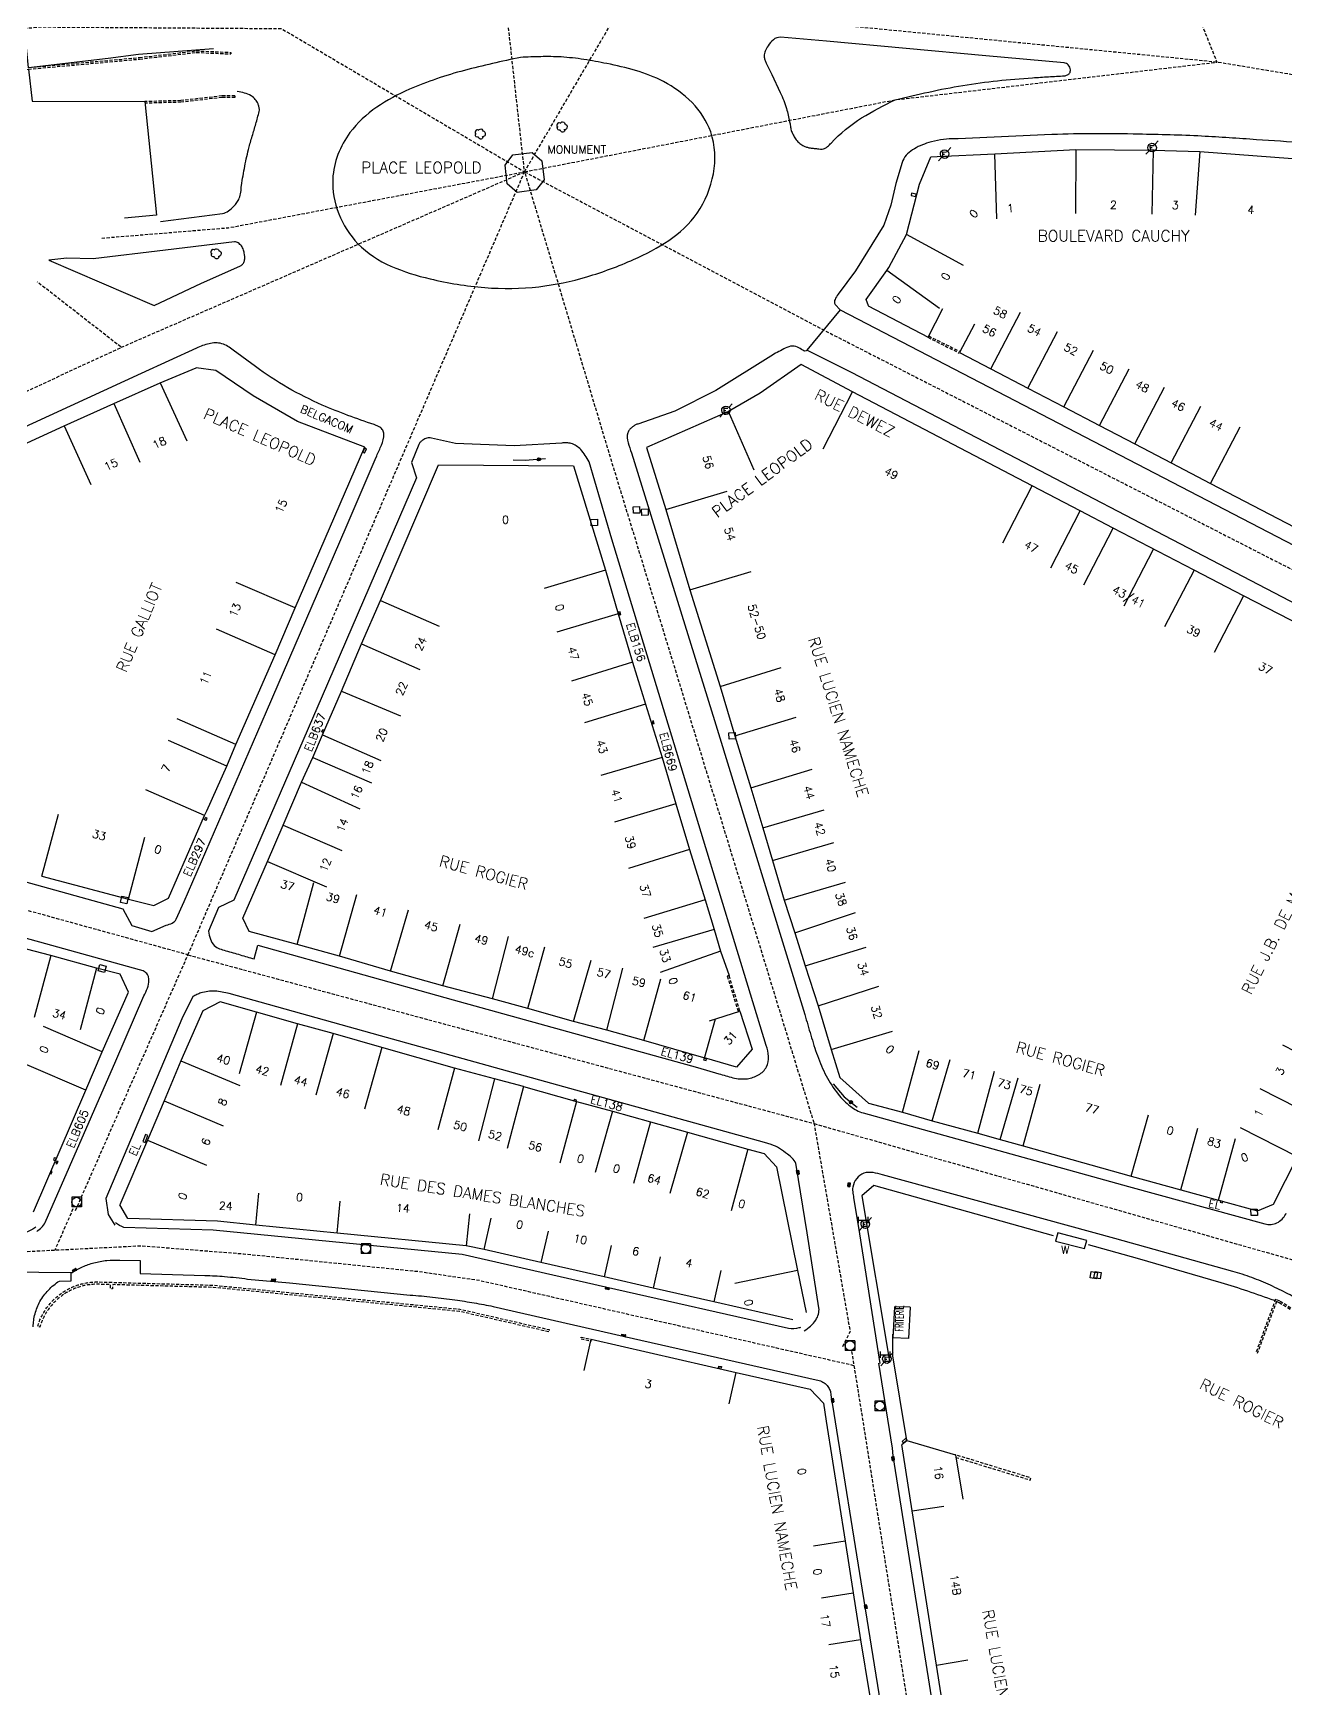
# Model space of a CAD drawing. Header units: millimetres. Extents: x 185000 to 186001, y 128000 to 129000.
# Drawn here: x 185362.3 to 185558.1, y 128535.6 to 128794.3 of the extents above; entities that cross this region are included whole.
import ezdxf
from ezdxf.enums import TextEntityAlignment as Align

# ---------------------------------------------------------------- set-up
doc = ezdxf.new("R2010")
doc.units = ezdxf.units.MM
doc.linetypes.add('DASHED', pattern=[0.75, 0.5, -0.25])
doc.layers.get('0').update_dxf_attribs({"linetype": 'CONTINUOUS'})
for name, color, linetype in [('W0001', 6, 'DASHED'), ('W0008', 7, 'CONTINUOUS'), ('W0017', 7, 'CONTINUOUS'), ('W0100', 7, 'CONTINUOUS'), ('W0112', 1, 'DASHED'), ('W0300', 7, 'CONTINUOUS'), ('W0322', 7, 'CONTINUOUS'), ('W0400', 7, 'CONTINUOUS'), ('W0420', 7, 'CONTINUOUS'), ('W0471', 7, 'CONTINUOUS'), ('W0984', 7, 'CONTINUOUS'), ('W0989', 7, 'CONTINUOUS'), ('W0991', 7, 'CONTINUOUS'), ('W1102', 7, 'CONTINUOUS'), ('W1474', 7, 'CONTINUOUS')]:
    doc.layers.add(name, color=color, linetype=linetype)
doc.styles.get("Standard").update_dxf_attribs({"font": 'romans.shx', "width": 0.85})

# ---------------------------------------------------------------- blocks, each defined once
blk = doc.blocks.new('T420')
for p, q in [((0.75, 0.75), (-0.75, 0.75)), ((-0.75, 0.75), (-0.75, -0.75)), ((0.75, 0.75), (0.75, -0.75)), ((0.75, -0.75), (-0.75, -0.75))]:
    blk.add_line(p, q)
blk.add_ellipse((0, 0), major_axis=(-0.53, 0.53), ratio=1, start_param=3.926991, end_param=10.210176)
blk = doc.blocks.new('T400')
for p, q in [((-0.15, 0.3), (0.15, 0.3)), ((-0.15, -0.25), (-0.15, 0.3)), ((-0.15, 0.15), (0.15, 0.15)), ((-0.15, 0), (0.15, 0)), ((0.15, 0.3), (0.15, -0.25)), ((-0.15, -0.15), (0.15, -0.15)), ((-0.15, -0.25), (-0.15, -0.3)), ((-0.15, -0.3), (0.15, -0.3)), ((0.15, -0.3), (0.15, -0.25))]:
    blk.add_line(p, q)
blk = doc.blocks.new('T300')
for p, q in [((-0.8, 0.51), (-0.86, 0.34)), ((-0.86, 0.34), (-0.86, 0.17)), ((-0.86, 0.17), (-0.74, 0.06)), ((-0.69, 0.63), (-0.8, 0.51)), ((-0.8, -0.06), (-0.74, 0.06)), ((-0.74, 0.06), (-0.69, 0.11)), ((-0.57, 0.69), (-0.69, 0.63)), ((-0.46, 0.69), (-0.57, 0.69)), ((-0.29, 0.63), (-0.46, 0.69)), ((-0.29, 0.63), (-0.17, 0.74)), ((-0.23, 0.57), (-0.29, 0.63)), ((-0.17, 0.74), (-0.06, 0.8)), ((-0.06, 0.8), (0.06, 0.8)), ((0.06, 0.8), (0.23, 0.74)), ((0.23, 0.74), (0.34, 0.63)), ((0.34, 0.63), (0.4, 0.51)), ((0.46, 0.46), (0.34, 0.46)), ((0.4, 0.51), (0.4, 0.46)), ((0.57, 0.4), (0.46, 0.46)), ((0.57, 0.4), (0.69, 0.29)), ((0.69, 0.29), (0.74, 0.17)), ((0.74, 0.06), (0.69, -0.17)), ((0.74, 0.17), (0.74, 0.06)), ((-0.8, -0.17), (-0.8, -0.06)), ((-0.8, -0.23), (-0.8, -0.17)), ((-0.74, -0.34), (-0.8, -0.23)), ((-0.69, -0.4), (-0.74, -0.34)), ((-0.51, -0.46), (-0.69, -0.4)), ((-0.4, -0.46), (-0.51, -0.46)), ((-0.4, -0.46), (-0.34, -0.46)), ((-0.34, -0.46), (-0.34, -0.4)), ((-0.34, -0.51), (-0.34, -0.46)), ((-0.29, -0.63), (-0.34, -0.51)), ((-0.17, -0.74), (-0.29, -0.63)), ((-0.06, -0.8), (-0.17, -0.74)), ((0.06, -0.8), (-0.06, -0.8)), ((0.17, -0.74), (0.06, -0.8)), ((0.23, -0.69), (0.17, -0.74)), ((0.29, -0.46), (0.23, -0.46)), ((0.29, -0.63), (0.23, -0.69)), ((0.46, -0.4), (0.29, -0.46)), ((0.34, -0.51), (0.29, -0.63)), ((0.34, -0.51), (0.34, -0.46)), ((0.57, -0.34), (0.46, -0.4)), ((0.63, -0.29), (0.57, -0.34)), ((0.69, -0.17), (0.63, -0.29))]:
    blk.add_line(p, q)
blk = doc.blocks.new('T471')
for p, q in [((-0.333334, 0.333334), (-0.333334, -0.333334)), ((-0.333334, 0.333334), (0.333334, 0.333334)), ((-0.333334, 0), (0, 0)), ((0.500001, 0.500001), (1.000002, 1.000002)), ((-0.500001, -0.500001), (-1.000002, -1.000002)), ((-0.333334, -0.333334), (0.333334, -0.333334))]:
    blk.add_line(p, q)
blk.add_ellipse((0, 0), major_axis=(0.471405, 0.471405), ratio=1, start_param=5.4977871438, end_param=11.780972451)
blk = doc.blocks.new('t112o')
at = {"color": 0, "linetype": 'Continuous'}
for p, q in [((-0.5, 0.5), (0.5, 0.5)), ((-0.5, -0.5), (-0.5, 0.5)), ((0.5, 0.5), (0.5, -0.5)), ((0.5, -0.5), (-0.5, -0.5))]:
    blk.add_line(p, q, dxfattribs=at)
blk = doc.blocks.new('t322o')
at = {"color": 0, "linetype": 'Continuous'}
for radius in [0.25, 0.15]:
    blk.add_circle((0, 0), radius, dxfattribs=at)
blk = doc.blocks.new('T1474')
at = {"color": 0, "linetype": 'Continuous', "flags": 128}
for points in [[(-0.75, -0.5), (-0.75, 0.5)], [(-0.75, 0), (0.75, 0)], [(0.75, 0), (0.75, -0.5), (0.75, 0.5)]]:
    blk.add_lwpolyline(points, dxfattribs=at)

msp = doc.modelspace()

# ---------------------------------------------------------------- linework, layer by layer
at = {"layer": 'W0001'}
for p, q in [((185439.08, 128772.63), (185454.41, 128798.85)), ((185386.47, 128650.29), (185439.08, 128772.63))]:
    msp.add_line(p, q, dxfattribs=at)
at = {"layer": 'W0001', "flags": 128}
for points in [[(185644.2, 128769.89), (185591.76, 128782.35), (185547.33, 128789.76), (185454.41, 128798.85), (185442.61, 128896.04)], [(185439.08, 128772.63), (185497.01, 128783.88), (185547.33, 128789.76), (185543.58, 128799.17), (185495.41, 128809.9), (185462.17, 128813.93), (185416.88, 128813.58), (185391.09, 128810.97), (185362.88, 128805.92), (185282.73, 128786.68), (185349.05, 128794.15), (185363.63, 128795.27), (185401.08, 128795.01), (185439.08, 128772.63), (185436.05, 128799.94)], [(185373, 128762.28), (185392.79, 128763.89), (185439.08, 128772.63)], [(185376.05, 128745.21), (185439.08, 128772.63), (185452.56, 128727.72), (185484.33, 128623.93)], [(185439.08, 128772.63), (185485.81, 128747.93), (185603.15, 128687.96), (185608.44, 128699.52), (185638.5, 128758.03), (185644.2, 128769.89), (185675.69, 128759.29), (185723.71, 128740.44), (185760.6, 128724.6)], [(185293.18, 128706.64), (185352.96, 128734.51), (185376.05, 128745.21), (185362.92, 128755.42)], [(185368.89, 128610.34), (185386.47, 128650.29), (185359.03, 128657.86)], [(185386.47, 128650.29), (185484.33, 128623.93), (185489.96, 128591.43), (185488.72, 128588.98)], [(185484.33, 128623.93), (185559.35, 128602.58), (185600.25, 128579.82)], [(185368.49, 128610.6), (185365.65, 128604.11)], [(185490.56, 128586.1), (185432.02, 128599.39), (185422.5, 128600.78), (185395.13, 128603.53), (185379.16, 128604.79), (185361.95, 128603.93), (185330.95, 128602.68), (185322.8, 128602.31), (185278.41, 128598.45)], [(185490.2, 128588.34), (185491.91, 128577.74), (185504.7, 128496.93), (185512.6, 128447.2)]]:
    msp.add_lwpolyline(points, dxfattribs=at)
at = {"layer": 'W0008'}
for p, q in [((185373.64, 128612.22), (185374.01, 128609.74)), ((185374.01, 128609.74), (185375.05, 128608.08))]:
    msp.add_line(p, q, dxfattribs=at)
at = {"layer": 'W0008', "flags": 128}
for points in [[(185497.01, 128783.88, -0.0042), (185502.28, 128785.1, -0.0127), (185507.58, 128786.13, -0.0147), (185513.01, 128786.86, -0.0097), (185518.47, 128787.33, -0.0025), (185520.96, 128787.48, -0.0008), (185523.46, 128787.62, 0.0373), (185523.93, 128787.77, 0.142), (185524.28, 128788.05, 0.0915), (185524.39, 128788.3, 0.0673), (185524.41, 128788.58, 0.0917), (185524.31, 128788.98, 0.0866), (185524.08, 128789.32, 0.0802), (185523.78, 128789.55, 0.099), (185523.43, 128789.66), (185511.17, 128790.77), (185486.28, 128793.03), (185479.07, 128793.65, 0.194), (185477.99, 128793.27, 0.076), (185477.14, 128792.31, 0.0551), (185476.71, 128791.5, 0.1018), (185476.55, 128790.67, 0.0617), (185476.64, 128790.14, 0.0465), (185476.84, 128789.63), (185477.76, 128787.82), (185479.06, 128785.03, -0.0172), (185479.59, 128783.79, -0.0201), (185480.03, 128782.5, -0.0147), (185480.3, 128781.48, -0.0104), (185480.52, 128780.44, -0.004), (185480.64, 128779.78, -0.0013), (185480.75, 128779.11, 0.013), (185481.07, 128778.42, 0.0395), (185481.45, 128777.77, 0.0529), (185481.95, 128777.2, 0.0582), (185482.56, 128776.76, 0.0401), (185483.04, 128776.54, 0.0344), (185483.54, 128776.4, 0.0267), (185484.19, 128776.3, -0.0024), (185484.86, 128776.24, 0.0141), (185485.35, 128776.19, 0.0745), (185485.82, 128776.22, 0.12), (185486.44, 128776.57, 0.0261), (185486.99, 128777.13, -0.0675), (185491.77, 128781.04, -0.0241), (185497.01, 128783.88), (185497.01, 128783.88)], [(185438.47, 128790.51, 0.0131), (185429.68, 128788.47, 0.0389), (185421.11, 128785.52, 0.047), (185415.97, 128782.71, 0.0825), (185411.78, 128778.75, 0.0682), (185409.92, 128775.34, 0.0783), (185409.1, 128771.54, 0.1065), (185410.05, 128766.08, 0.0967), (185413.04, 128761.4, 0.0965), (185418.2, 128757.9, 0.0467), (185424.32, 128755.91, 0.0393), (185432.85, 128754.55, 0.048), (185441.32, 128754.68, 0.0427), (185448.82, 128756.23, 0.034), (185456.13, 128758.94, 0.0446), (185461.63, 128761.92, 0.0911), (185466.07, 128766.18, 0.107), (185468.6, 128772.34, 0.1286), (185468.19, 128778.86, 0.1092), (185465.26, 128783.44, 0.0775), (185460.8, 128786.73, 0.0495), (185456.45, 128788.46, 0.0222), (185451.93, 128789.54, 0.0121), (185448.36, 128790.18, 0.0235), (185444.78, 128790.57, 0.0192), (185441.62, 128790.62, 0.0063), (185438.47, 128790.51), (185438.47, 128790.51)], [(185382.2, 128764.88), (185391.85, 128766.12, 0.1203), (185392.81, 128766.52, 0.0533), (185393.63, 128767.25, 0.0312), (185394.12, 128767.84, 0.0559), (185394.49, 128768.49, 0.0678), (185394.74, 128769.46, 0.0209), (185394.82, 128770.49, -0.0058), (185395.36, 128773.52, -0.0174), (185396.03, 128776.51, -0.0081), (185396.59, 128778.44, 0.0061), (185397.15, 128780.36, 0.0049), (185397.41, 128781.32, 0.0016), (185397.65, 128782.28, 0.0143), (185397.56, 128782.78, 0.0439), (185397.42, 128783.26, 0.0827), (185396.99, 128783.95, 0.07), (185396.36, 128784.49, 0.076), (185395.31, 128784.94, 0.0243), (185394.17, 128785.19), (185394.17, 128785.19)], [(185560.97, 128777.15, 0.0005), (185553.5, 128777.65, 0.0003), (185549.21, 128777.94, 0.004), (185544.92, 128778.2, 0.0053), (185539.98, 128778.39, 0.0025), (185535.04, 128778.51, 0.0047), (185528.28, 128778.59, 0.0113), (185521.52, 128778.45), (185506.85, 128777.79), (185505.93, 128777.78, 0.0386), (185504.1, 128777.63, 0.0342), (185502.26, 128777.19, 0.0697), (185499.71, 128776.05, 0.178), (185498.1, 128774.08), (185497.12, 128770.81), (185496.31, 128767.43), (185495.25, 128764.28), (185490.8, 128757.17), (185489.44, 128755.36), (185488.09, 128753.5, 0.0603), (185487.61, 128752.7, 0.2922), (185487.65, 128751.92), (185488.4, 128751.09), (185483.23, 128744.76, -0.3977), (185482.59, 128744.76, 0.0119), (185481.77, 128745.25, 0.1768), (185480.64, 128745.37, 0.0611), (185479.59, 128744.95, 0.0084), (185478.57, 128744.41, 0.0139), (185477.58, 128743.83), (185468.98, 128738.48), (185462.57, 128735.25), (185456.77, 128733.19), (185456.63, 128733.2, 0.0125), (185456.23, 128732.96, 0.0372), (185455.85, 128732.69, 0.0556), (185455.48, 128732.3, 0.0681), (185455.23, 128731.85, 0.1613), (185455.26, 128730.3, 0.0073), (185455.8, 128728.72), (185468.75, 128686.89), (185482.88, 128640.95, -0.0028), (185483.83, 128637.74, 0.0156), (185484.86, 128634.54, 0.033), (185486.23, 128631.39, 0.0509), (185488.09, 128628.53, 0.0271), (185489.01, 128627.51, 0.0329), (185490.06, 128626.6, 0.0371), (185490.98, 128626, 0.0568), (185491.99, 128625.58), (185533.48, 128614.07), (185554.8, 128608.27, 0.0807), (185555.76, 128608.17, 0.0953), (185556.69, 128608.4, 0.0932), (185557.48, 128608.99, 0.0567), (185558.07, 128609.79), (185558.15, 128609.92)], [(185388.61, 128755.21), (185394.57, 128757.88, 0.0984), (185394.97, 128758.17, 0.093), (185395.25, 128758.6, 0.0914), (185395.35, 128759.15, 0.0412), (185395.3, 128759.72, 0.0442), (185395.14, 128760.41, 0.0794), (185394.82, 128761.04, 0.0908), (185394.33, 128761.51, 0.172), (185393.73, 128761.67), (185382.94, 128760.41), (185371.64, 128759.01), (185367.53, 128759.13), (185364.74, 128758.81), (185381.19, 128751.75), (185388.61, 128755.21)], [(185488.4, 128751.09), (185560.8, 128713.52), (185591.68, 128697.53, 0.041), (185592.19, 128697.3, 0.122), (185592.72, 128697.25, 0.0641), (185593.07, 128697.37, -0.035), (185593.41, 128697.52), (185598.45, 128699.04), (185604.04, 128700.82)], [(185359.99, 128662), (185376.29, 128657.49), (185377.7, 128654.85), (185380.83, 128653.95), (185383.08, 128654.91, 0.0443), (185384, 128655.26, 0.1692), (185384.62, 128655.87), (185385.89, 128658.65), (185398.72, 128688.32), (185411.19, 128717.11), (185415.75, 128727.7), (185415.97, 128728.24, 0.0044), (185416.72, 128729.9, 0.1071), (185417.08, 128731.65, 0.0396), (185417.04, 128731.96, 0.073), (185416.94, 128732.25, 0.0787), (185416.74, 128732.5, 0.0468), (185416.48, 128732.71, 0.0416), (185416.03, 128732.94, 0.0141), (185415.56, 128733.13, -0.0047), (185411.48, 128734.58, -0.014), (185407.46, 128736.19, -0.0271), (185402.07, 128738.9, -0.0299), (185397.02, 128742.19), (185393.54, 128744.78, 0.0266), (185392.69, 128745.36, 0.0636), (185391.76, 128745.78, 0.1238), (185389.76, 128745.77, 0.0525), (185387.8, 128745.08), (185379.14, 128741.11), (185353.63, 128729.39)], [(185449.16, 128727.32, 0.0159), (185448.57, 128728.32, 0.0474), (185447.86, 128729.23, 0.0552), (185447.17, 128729.81, 0.0808), (185446.38, 128730.18, 0.0598), (185445.65, 128730.27, 0.0201), (185444.9, 128730.25), (185437.47, 128729.8), (185428.31, 128730.16), (185425, 128730.9), (185424.52, 128731.03, 0.1317), (185423.83, 128731.02, 0.0816), (185423.16, 128730.71, 0.0598), (185422.8, 128730.41, 0.0922), (185422.55, 128730.02), (185421.42, 128727.21), (185422.21, 128724.81), (185407.43, 128690.72), (185393.63, 128658.83), (185391.26, 128657.71), (185389.66, 128654, 0.0323), (185389.98, 128652.73, 0.1213), (185390.59, 128651.73, 0.0925), (185391.41, 128651.25, 0.0252), (185392.38, 128650.94, -0.0018), (185394.64, 128650.29, -0.0006), (185396.81, 128649.66), (185397.41, 128651.79), (185427.94, 128643.26), (185466.14, 128632.68), (185469.45, 128631.72, 0.0141), (185471.64, 128631.09, 0.0934), (185473.91, 128630.94, 0.0962), (185475.66, 128631.55, 0.1422), (185476.89, 128632.79, 0.1285), (185477.19, 128634.43, 0.0624), (185476.87, 128636.14), (185467.03, 128668.21), (185452.75, 128715.26), (185449.16, 128727.32)], [(185362.83, 128607.08, 0.0301), (185363.59, 128607.7, 0.0985), (185364.14, 128608.46), (185375.2, 128633.73), (185379.59, 128643.87, 0.0122), (185380.12, 128645.08, 0.0943), (185380.37, 128646.34, 0.0556), (185380.32, 128646.81, 0.0864), (185380.14, 128647.23, 0.1225), (185379.61, 128647.69, 0.0567), (185378.92, 128647.96), (185358.07, 128653.72)], [(185482.81, 128591.53, 0.0227), (185483.79, 128592.3, 0.0693), (185484.61, 128593.23, 0.0762), (185485.02, 128594.15, 0.1049), (185485.09, 128595.14), (185483.24, 128606.88), (185481.55, 128617.42, 0.1464), (185481.05, 128618.38, 0.0433), (185480.17, 128619.15, 0.0254), (185478.94, 128620.03, 0.0654), (185477.63, 128620.65), (185476.61, 128620.97), (185444.26, 128629.95), (185416.54, 128637.64), (185392.91, 128644.23, 0.0556), (185390.69, 128644.61, 0.0917), (185388.5, 128644.34, 0.0272), (185387.85, 128644.08, 0.0089), (185387.21, 128643.78), (185385.53, 128640.29), (185373.64, 128612.22)], [(185598.83, 128575.74), (185563.64, 128594.57, 0.0014), (185561.03, 128595.96, 0.0034), (185558.4, 128597.32, 0.0038), (185557.04, 128598.01, 0.0068), (185555.67, 128598.66, 0.0185), (185552.76, 128599.87, 0.0212), (185549.77, 128600.84), (185531.34, 128605.96), (185495.02, 128615.91, 0.0293), (185493.57, 128616.26, 0.1251), (185492.14, 128616.17, 0.1356), (185491, 128615.32, 0.1284), (185490.39, 128614, 0.0746), (185490.4, 128613.04, 0.0052), (185490.57, 128612.08), (185491.43, 128606.71), (185494.64, 128586.42)], [(185362.67, 128607.74, -0.037952), (185362.03, 128607.33, -0.047742), (185361.14, 128606.96, -0.047742), (185360.19, 128606.76), (185345.04, 128605.83), (185335.63, 128605.26), (185320.61, 128604.09), (185312.25, 128603.44), (185280.36, 128600.61)], [(185482.24, 128592.08, -0.019385), (185481.96, 128591.99, -0.104794), (185480.36, 128591.9), (185451.75, 128598.35), (185429.31, 128603.48), (185390.39, 128607.25), (185376.47, 128607.7, -0.083165), (185375.13, 128608.42, -0.083165)], [(185556.3, 128596.26, 0.0039), (185552.15, 128597.72, 0.0117), (185547.96, 128599.05), (185534.9, 128602.83), (185527.21, 128604.99)], [(185362.28, 128592.15, -0.060244), (185362.57, 128594.2, -0.060244), (185363.34, 128596.13, -0.064812), (185364.66, 128597.92, -0.064812), (185366.39, 128599.33), (185368.21, 128599.35), (185368.21, 128600.62), (185368.36, 128600.68, -0.036761), (185370.01, 128601.55, -0.036761), (185371.76, 128602.17, -0.040473), (185373.78, 128602.55, -0.040473), (185375.83, 128602.59), (185379.02, 128602.53), (185378.98, 128600.52), (185389.13, 128600.21, -0.005723), (185390.67, 128600.14, -0.005723), (185392.2, 128600.03, -0.006743), (185394, 128599.86, -0.006743), (185395.79, 128599.64), (185402.34, 128599.05), (185421.19, 128597.14, -0.008361), (185424.71, 128596.82, -0.008361), (185428.21, 128596.38, -0.007191), (185431.21, 128595.91, -0.007191), (185434.2, 128595.36), (185454.51, 128590.73), (185485.13, 128583.78, -0.089365), (185485.91, 128583.43, -0.089365), (185486.51, 128582.84, -0.073034), (185486.83, 128582.22, -0.073034), (185486.95, 128581.54), (185492.3, 128548.09), (185497.77, 128514.09)], [(185278.4, 128596.56), (185305.96, 128598.99), (185317.45, 128600.01, -0.00557), (185322.89, 128600.42, -0.00557), (185328.33, 128600.71, -0.007144), (185335.32, 128600.91, -0.007144), (185342.31, 128600.91), (185368.36, 128600.68)], [(185494.42, 128586.51), (185496.52, 128573.21), (185496.67, 128572.03), (185502.15, 128537.32), (185506.63, 128508.96), (185514.44, 128460.41, 0.157203), (185515.26, 128458.73, 0.157203), (185516.91, 128457.86, 0.158182), (185518.77, 128458.12)]]:
    msp.add_lwpolyline(points, format="xyb", dxfattribs=at)
for points in [[(185390.47, 128791.86), (185378.75, 128790.98), (185373.98, 128790.36), (185361.56, 128788.9), (185361.25, 128792.05), (185351.2, 128791.44), (185351.2, 128789.15), (185344.03, 128788.5), (185291.22, 128782.21), (185253.56, 128777.78), (185205.58, 128772.09), (185197.57, 128771.2)], [(185569.76, 128699.83), (185490.17, 128741.28), (185483.23, 128744.76)], [(185521.75, 128606.4), (185493.67, 128614.26), (185491.81, 128612.62), (185496.11, 128586.81)]]:
    msp.add_lwpolyline(points, dxfattribs=at)
at = {"layer": 'W0017'}
msp.add_line((185432.76, 128604.27), (185429.98, 128604.85), dxfattribs=at)
at = {"layer": 'W0017', "flags": 128}
msp.add_lwpolyline([(185498.82, 128574.41), (185496.66, 128587.62), (185496.66, 128591)], dxfattribs=at)
at = {"layer": 'W0100'}
for p, q in [((185413.8, 128728.79), (185414.1, 128729.49)), ((185414.09, 128728.67), (185413.8, 128728.79)), ((185414.09, 128728.67), (185414.38, 128729.37)), ((185414.1, 128729.49), (185414.38, 128729.37)), ((185389.07, 128671.39), (185389.22, 128671.77)), ((185389.31, 128671.3), (185389.07, 128671.39)), ((185389.46, 128671.67), (185389.22, 128671.77)), ((185389.31, 128671.3), (185389.46, 128671.67)), ((185438.91, 128629.71), (185447.19, 128627.4)), ((185446.87, 128627.72), (185446.8, 128627.49)), ((185446.8, 128627.49), (185447.15, 128627.38)), ((185446.87, 128627.72), (185447.21, 128627.61)), ((185447.15, 128627.38), (185447.21, 128627.61)), ((185447.19, 128627.4), (185452.85, 128625.89)), ((185452.85, 128625.89), (185458.77, 128624.2)), ((185458.77, 128624.2), (185464.53, 128622.61)), ((185464.53, 128622.61), (185473.98, 128619.93)), ((185473.98, 128619.93), (185476.54, 128619.23)), ((185476.54, 128619.23), (185478.45, 128617.18)), ((185478.45, 128617.18), (185481.73, 128600.99)), ((185481.73, 128600.99), (185483.11, 128594.43)), ((185496.9, 128595.32), (185496.64, 128590.45)), ((185499.37, 128595.23), (185496.9, 128595.32)), ((185499.37, 128595.23), (185499.11, 128590.36)), ((185499.11, 128590.36), (185496.64, 128590.45))]:
    msp.add_line(p, q, dxfattribs=at)
at = {"layer": 'W0100', "flags": 128}
for points in [[(185199.05, 128769.43), (185327.78, 128784.68), (185361.52, 128788.66), (185362.1, 128783.69), (185379.73, 128783.64), (185381.55, 128765.88), (185376.57, 128765.37)], [(185436.37, 128770.74), (185436.04, 128773.69), (185437.27, 128775.26), (185440.25, 128775.64), (185441.8, 128774.34), (185442.14, 128771.36), (185440.9, 128769.79), (185437.92, 128769.41), (185436.37, 128770.74)], [(185492.83, 128751.67), (185492.47, 128752.7), (185495.69, 128757.23), (185496.04, 128757.69), (185498.76, 128762.84), (185500.8, 128770.72), (185502.58, 128774.99), (185503.58, 128775.04), (185512.6, 128775.45), (185525.27, 128776.1), (185537.34, 128776), (185544.66, 128775.83), (185561.89, 128774.49)], [(185499.49, 128768.92), (185500.24, 128768.76), (185500.32, 128769.15), (185499.58, 128769.31), (185499.49, 128768.92)], [(185492.78, 128751.68), (185502.15, 128746.82), (185504.46, 128751.25)], [(185509.39, 128748.82), (185507.08, 128744.38), (185511.97, 128741.83), (185517.76, 128738.82), (185523.37, 128735.9), (185528.95, 128732.99), (185534.47, 128730.11), (185540.18, 128727.14), (185546.32, 128723.94), (185572.69, 128710.21), (185579.28, 128706.78), (185584.69, 128703.96), (185592.89, 128699.69), (185599.62, 128701.8), (185603.34, 128703.01)], [(185295.76, 128700.17), (185310.78, 128706.96), (185317.15, 128709.89), (185323.49, 128712.92), (185330.52, 128716.11), (185337.67, 128719.45), (185348.37, 128724.37), (185367.11, 128732.95), (185374.88, 128736.41), (185382.1, 128739.68), (185387.73, 128741.99)], [(185414.13, 128729.62), (185403.59, 128733.64), (185396.66, 128737.64), (185390.82, 128741.59), (185387.73, 128741.99)], [(185490.36, 128738.23), (185482.3, 128742.55), (185475.93, 128738.06), (185470.95, 128735.19), (185458.14, 128729.57), (185461.16, 128719.89), (185464.9, 128707.34), (185469.64, 128692.22), (185471.97, 128684.52), (185474.46, 128676.37), (185476.32, 128670.11), (185477.85, 128665.01), (185479.64, 128658.83), (185481.34, 128653.74), (185482.92, 128648.58), (185484.96, 128642.3), (185487.02, 128635.5), (185488.35, 128631.1), (185492.86, 128627.14), (185498.17, 128625.71), (185502.81, 128624.36), (185509.96, 128622.45), (185513.45, 128621.44), (185517.04, 128620.46), (185533.9, 128615.69), (185541.69, 128613.58), (185547.54, 128611.96), (185553.65, 128610.27), (185556.13, 128611.31), (185559.9, 128618.71)], [(185566.16, 128698.81), (185551.44, 128706.4), (185543.73, 128710.4), (185531.09, 128716.97), (185525.94, 128719.65), (185518.43, 128723.55), (185490.36, 128738.23)], [(185363.65, 128662.59), (185377.16, 128658.99), (185381.11, 128658), (185383.45, 128659.17), (185389.05, 128672.04), (185389.42, 128672.78), (185392.56, 128679.76), (185393.93, 128683.15), (185400.09, 128697.15), (185403.23, 128704.52), (185414.14, 128729.64)], [(185467.98, 128639.99), (185472.74, 128641.51), (185474.65, 128635.53), (185472.19, 128632.73), (185467.22, 128634.18), (185467.11, 128634.21), (185457.71, 128636.89), (185451.92, 128638.51), (185446.74, 128639.86), (185439.59, 128641.91), (185434.09, 128643.44), (185426.32, 128645.45), (185418.12, 128647.73), (185410.18, 128650.07), (185403.55, 128651.92), (185396.04, 128653.95), (185395.04, 128656.04), (185398.91, 128664.87), (185401.34, 128670.53), (185404.21, 128677.25), (185405.97, 128681.12), (185407.48, 128684.65), (185410.46, 128691.48), (185413.57, 128698.89), (185416.55, 128705.67), (185425.61, 128726.86), (185446.73, 128726.7), (185451.73, 128710.37), (185453.74, 128703.55), (185455.98, 128696.02), (185458.01, 128689.48), (185460.59, 128681.14), (185462.71, 128673.9), (185464.86, 128666.73), (185467.29, 128658.91), (185468.72, 128654.26), (185469.72, 128650.84), (185471.04, 128647.06)], [(185454.14, 128703.48), (185454.02, 128703.89), (185453.79, 128703.82), (185453.91, 128703.42), (185454.14, 128703.48)], [(185459.36, 128686.44), (185459.24, 128686.83), (185459.01, 128686.75), (185459.13, 128686.37), (185459.36, 128686.44)], [(185407.37, 128685.11), (185407.57, 128685.52), (185407.77, 128685.42), (185407.57, 128685.02), (185407.37, 128685.11)], [(185362.31, 128610.16), (185370.49, 128629.16), (185373.05, 128635.11), (185377.17, 128644.45), (185375.86, 128647.26), (185372.15, 128648.23), (185365.05, 128650.17), (185357.42, 128652.17)], [(185438.91, 128629.71), (185434.41, 128630.9), (185428.13, 128632.61), (185416.76, 128635.81), (185409.16, 128638), (185403.6, 128639.53), (185397.18, 128641.32), (185391.48, 128642.93), (185388.78, 128641.56), (185385.37, 128633.73), (185382.74, 128627.48), (185380.14, 128621.33), (185375.83, 128611.23)], [(185467.07, 128633.89), (185467.46, 128633.78), (185467.52, 128634.01), (185467.14, 128634.12), (185467.07, 128633.89)], [(185379.83, 128622.2), (185379.41, 128621.15), (185379.78, 128620.97), (185380.21, 128622.04), (185379.83, 128622.2)], [(185365.99, 128617.62), (185366.18, 128617.99), (185365.99, 128618.07), (185365.81, 128617.7), (185365.99, 128617.62)], [(185365.09, 128616.05), (185365.26, 128616.43), (185365.08, 128616.51), (185364.91, 128616.13), (185365.09, 128616.05)], [(185547.82, 128611.65), (185548.17, 128611.55), (185548.24, 128611.77), (185547.89, 128611.87), (185547.82, 128611.65)], [(185430.47, 128609.83), (185429.98, 128604.85), (185409.78, 128606.81), (185397.07, 128608.06), (185391.11, 128608.67), (185377.06, 128609.1), (185375.83, 128611.22)], [(185481.02, 128593.24), (185468.66, 128596.08), (185459.17, 128598.22), (185451.52, 128599.99), (185441.65, 128602.23), (185432.76, 128604.27), (185433.87, 128609.14)], [(185526.95, 128605.68), (185522.44, 128606.84), (185522.1, 128605.57), (185526.62, 128604.4), (185526.95, 128605.68)], [(185448.38, 128585.37), (185449.51, 128590.24), (185472.16, 128585.02), (185483.75, 128582.43), (185485.8, 128580.22), (185486.22, 128577.41), (185489.18, 128558.7), (185490.45, 128550.61), (185491.61, 128543.26), (185493, 128534.72), (185495.48, 128518.77), (185490.54, 128518)], [(185518.45, 128459.81), (185516, 128460.57), (185514.77, 128468.68), (185513.86, 128474.68), (185512.84, 128480.93), (185511.74, 128487.82), (185509.8, 128499.97), (185508.27, 128509.19), (185506.51, 128520.11), (185503.46, 128539.3), (185499.66, 128563.41), (185498.04, 128573.81)], [(185498.09, 128573.82), (185498.82, 128574.41), (185506.44, 128572.17), (185507.58, 128565.23)]]:
    msp.add_lwpolyline(points, dxfattribs=at)
for points in [[(185365.63, 128618.63), (185365.86, 128618.55), (185365.71, 128618.13), (185365.48, 128618.21)], [(185469.4, 128585.79), (185469.44, 128586.04), (185469.88, 128585.98), (185469.84, 128585.73)], [(185498.1, 128574.28), (185498.29, 128574.04), (185498.89, 128574.52), (185498.7, 128574.77)]]:
    msp.add_lwpolyline(points, close=True, dxfattribs=at)
at = {"layer": 'W0112'}
for p, q in [((185361.49, 128788.91), (185378.88, 128790.49)), ((185361.52, 128788.66), (185378.91, 128790.24)), ((185378.88, 128790.49), (185387.75, 128791.53)), ((185378.91, 128790.24), (185387.76, 128791.28)), ((185387.75, 128791.53), (185393.17, 128791.29)), ((185387.76, 128791.28), (185393.16, 128791.04)), ((185393.17, 128791.29), (185393.16, 128791.04)), ((185385.36, 128783.75), (185379.74, 128783.6)), ((185385.38, 128783.5), (185379.76, 128783.35)), ((185391.77, 128784.49), (185385.36, 128783.75)), ((185391.78, 128784.24), (185385.38, 128783.5)), ((185393.82, 128784.5), (185391.77, 128784.49)), ((185393.82, 128784.25), (185391.78, 128784.24)), ((185393.82, 128784.5), (185393.82, 128784.25)), ((185502.14, 128746.77), (185507.04, 128744.32)), ((185502.25, 128746.99), (185507.15, 128744.54)), ((185471.04, 128647.07), (185470.8, 128647)), ((185472.51, 128641.44), (185470.8, 128647)), ((185472.74, 128641.51), (185471.04, 128647.07)), ((185556.47, 128596.48), (185553.39, 128588.08)), ((185556.61, 128596.14), (185553.62, 128588)), ((185557.13, 128596.16), (185556.47, 128596.48)), ((185557.01, 128595.94), (185556.61, 128596.14)), ((185558.88, 128595.1), (185557.13, 128596.16)), ((185558.75, 128594.89), (185557.01, 128595.94))]:
    msp.add_line(p, q, dxfattribs=at)
at = {"layer": 'W0112', "flags": 128}
msp.add_lwpolyline([(185428.94, 128594.57), (185390.41, 128598.33), (185374.71, 128598.76), (185374.69, 128598.12), (185374.34, 128598.13), (185374.36, 128598.77), (185372.55, 128598.82, 0.075603), (185369.75, 128598.48, 0.075801), (185367.19, 128597.33, 0.088833), (185364.79, 128595.08, 0.088833), (185363.32, 128592.14), (185362.98, 128592.24, -0.088833), (185364.51, 128595.29, -0.088833), (185367, 128597.63, -0.075801), (185369.66, 128598.82, -0.075603), (185372.56, 128599.18), (185374.37, 128599.13), (185390.43, 128598.68), (185428.97, 128594.93), (185442.94, 128591.74), (185442.87, 128591.39), (185428.89, 128594.58)], format="xyb", dxfattribs=at)
msp.add_lwpolyline([(185447.95, 128590.58), (185449.51, 128590.24), (185449.43, 128589.9), (185447.88, 128590.23)], close=True, dxfattribs=at)
msp.add_lwpolyline([(185506.5, 128571.78), (185518.12, 128568.23), (185518.22, 128568.57), (185506.44, 128572.17)], dxfattribs=at)
at = {"layer": 'W0322', "flags": 128}
for points in [[(185442.38, 128727.78), (185439.17, 128727.53), (185437.32, 128727.56)], [(185487.33, 128630.13), (185489.03, 128628.12), (185491.09, 128626.47)]]:
    msp.add_lwpolyline(points, dxfattribs=at)
at = {"layer": 'W1102'}
for p, q in [((185512.89, 128765.29), (185512.6, 128775.45)), ((185525.27, 128776.1), (185525.19, 128766.1)), ((185537.34, 128776), (185537.11, 128766)), ((185544.66, 128775.83), (185543.88, 128765.86)), ((185507.68, 128757.97), (185498.76, 128762.84)), ((185503.92, 128751.29), (185495.69, 128757.23)), ((185511.97, 128741.83), (185516.59, 128750.7)), ((185517.76, 128738.82), (185522.38, 128747.69)), ((185523.37, 128735.9), (185527.99, 128744.77)), ((185528.95, 128732.99), (185533.57, 128741.86)), ((185382.1, 128739.68), (185386.28, 128730.6)), ((185534.47, 128730.11), (185539.09, 128738.98)), ((185374.88, 128736.41), (185378.94, 128727.27)), ((185485.76, 128729.35), (185490.36, 128738.23)), ((185540.18, 128727.14), (185544.8, 128736.01)), ((185474.97, 128726.03), (185470.95, 128735.19)), ((185367.11, 128732.95), (185371.3, 128723.8)), ((185546.32, 128723.94), (185550.94, 128732.81)), ((185461.15, 128719.89), (185470.73, 128722.75)), ((185513.82, 128714.67), (185518.43, 128723.55)), ((185521.33, 128710.77), (185525.94, 128719.65)), ((185526.48, 128708.1), (185531.09, 128716.97)), ((185532.8, 128704.81), (185537.41, 128713.69)), ((185451.73, 128710.37), (185442.14, 128707.54)), ((185464.9, 128707.34), (185474.49, 128710.2)), ((185543.73, 128710.4), (185539.12, 128701.53)), ((185403.23, 128704.52), (185394.03, 128708.44)), ((185416.55, 128705.67), (185425.71, 128701.64)), ((185551.44, 128706.4), (185546.86, 128697.51)), ((185453.74, 128703.55), (185444.15, 128700.7)), ((185400.09, 128697.15), (185390.94, 128701.18)), ((185413.57, 128698.89), (185422.72, 128694.86)), ((185455.98, 128696.02), (185446.43, 128693.05)), ((185469.64, 128692.22), (185479.18, 128695.21)), ((185410.46, 128691.48), (185419.68, 128687.61)), ((185458.01, 128689.48), (185448.46, 128686.53)), ((185393.93, 128683.15), (185384.78, 128687.18)), ((185471.97, 128684.52), (185481.54, 128687.42)), ((185407.48, 128684.65), (185416.64, 128680.65)), ((185392.56, 128679.76), (185383.41, 128683.79)), ((185405.97, 128681.12), (185415.17, 128677.19)), ((185460.59, 128681.14), (185450.99, 128678.31)), ((185474.46, 128676.37), (185484.03, 128679.29)), ((185404.21, 128677.25), (185413.32, 128673.12)), ((185389.05, 128672.04), (185379.9, 128676.07)), ((185462.71, 128673.9), (185453.13, 128671.03)), ((185363.65, 128662.59), (185366.22, 128672.25)), ((185476.32, 128670.11), (185485.91, 128672.96)), ((185377.16, 128658.99), (185379.74, 128668.65)), ((185401.34, 128670.53), (185410.54, 128666.6)), ((185464.86, 128666.73), (185455.31, 128663.76)), ((185477.85, 128665.01), (185487.43, 128667.86)), ((185398.91, 128664.87), (185408.1, 128660.93)), ((185403.55, 128651.92), (185406.16, 128661.57)), ((185479.64, 128658.83), (185489.24, 128661.62)), ((185410.18, 128650.07), (185412.87, 128659.7)), ((185467.29, 128658.91), (185457.73, 128655.97)), ((185418.12, 128647.73), (185420.94, 128657.33)), ((185481.34, 128653.74), (185490.82, 128656.9)), ((185426.32, 128645.45), (185429.01, 128655.08)), ((185434.09, 128643.44), (185436.59, 128653.13)), ((185468.72, 128654.26), (185459.12, 128651.45)), ((185439.59, 128641.91), (185442.27, 128651.55)), ((185469.72, 128650.84), (185460.28, 128647.55)), ((185482.92, 128648.58), (185492.48, 128651.51)), ((185365.05, 128650.17), (185362.42, 128640.52)), ((185372.15, 128648.23), (185369.61, 128638.56)), ((185446.74, 128639.86), (185449.5, 128649.48)), ((185451.92, 128638.51), (185454.44, 128648.19)), ((185457.71, 128636.89), (185460.41, 128646.52)), ((185484.96, 128642.3), (185494.47, 128645.39)), ((185397.18, 128641.32), (185394.48, 128631.69)), ((185467.21, 128634.13), (185468.94, 128640.3)), ((185373.05, 128635.11), (185363.87, 128639.07)), ((185403.6, 128639.53), (185400.95, 128629.88)), ((185409.16, 128638), (185406.45, 128628.38)), ((185487.02, 128635.5), (185496.59, 128638.39)), ((185416.76, 128635.81), (185414.05, 128626.19)), ((185498.17, 128625.71), (185500.77, 128635.37)), ((185566.48, 128631.6), (185557.6, 128636.2)), ((185370.49, 128629.16), (185361.3, 128633.12)), ((185385.37, 128633.73), (185394.59, 128629.85)), ((185428.13, 128632.61), (185425.51, 128622.96)), ((185502.81, 128624.36), (185505.62, 128633.95)), ((185434.41, 128630.9), (185431.86, 128621.23)), ((185438.91, 128629.71), (185436.36, 128620.04)), ((185509.96, 128622.45), (185512.54, 128632.11)), ((185513.45, 128621.44), (185516.23, 128631.05)), ((185517.04, 128620.46), (185519.67, 128630.11)), ((185382.74, 128627.48), (185391.95, 128623.59)), ((185447.19, 128627.4), (185444.62, 128617.73)), ((185562.98, 128624.85), (185554.04, 128629.33)), ((185452.85, 128625.89), (185450.11, 128616.28)), ((185533.9, 128615.69), (185536.62, 128625.31)), ((185458.77, 128624.2), (185456.09, 128614.57)), ((185464.53, 128622.61), (185461.8, 128612.98)), ((185541.69, 128613.58), (185544.3, 128623.23)), ((185559.9, 128618.71), (185550.99, 128623.25)), ((185380.14, 128621.33), (185389.35, 128617.43)), ((185473.98, 128619.93), (185471.37, 128610.27)), ((185547.54, 128611.96), (185550.22, 128621.59)), ((185397.07, 128608.06), (185397.56, 128613.04)), ((185409.78, 128606.81), (185410.27, 128611.79)), ((185442.76, 128607.11), (185441.65, 128602.23)), ((185452.64, 128604.87), (185451.52, 128599.99)), ((185460.28, 128603.09), (185459.17, 128598.22)), ((185469.77, 128600.96), (185468.66, 128596.08)), ((185481.73, 128600.99), (185471.94, 128598.93)), ((185471.05, 128580.14), (185472.16, 128585.02)), ((185499.66, 128563.41), (185504.6, 128564.16)), ((185489.18, 128558.7), (185484.24, 128557.92)), ((185485.51, 128549.83), (185490.45, 128550.61)), ((185491.61, 128543.26), (185486.67, 128542.47)), ((185503.46, 128539.3), (185508.39, 128540.15))]:
    msp.add_line(p, q, dxfattribs=at)

# ---------------------------------------------------------------- block references
at = {"layer": 'W0112'}
for p, rotation in [((185456.57, 128719.8), 2.260599999999996), ((185449.98, 128717.83), 2.260599999999996), ((185457.9, 128719.46), 2.260599999999996), ((185471.52, 128684.51), 2.260599999999996), ((185376.53, 128658.87), 348.1255058938165), ((185373.06, 128648.15), 74.7302810145165), ((185553.13, 128610.06), 2.260599999999996), ((185528.05, 128600.23), 350.3999864777337), ((185528.66, 128600.25), 350.3062702114104)]:
    msp.add_blockref('t112o', p, dxfattribs=dict(at, rotation=rotation))
at = {"layer": 'W0300', "rotation": 2.260599999999996}
for p in [(185445, 128779.62), (185432.21, 128778.52), (185390.92, 128759.82)]:
    msp.add_blockref('T300', p, dxfattribs=at)
at = {"layer": 'W0322'}
for p, rotation in [((185441.32, 128727.7), 184.498450505723), ((185490.1, 128627.26), 321.2097627754287)]:
    msp.add_blockref('t322o', p, dxfattribs=dict(at, rotation=rotation))
at = {"layer": 'W0400'}
for p, rotation in [((185481.81, 128616.31), 9.508431120508032), ((185489.78, 128614.36), 354.8163646095418), ((185368.77, 128601.03), 119.3560838074745), ((185399.87, 128599.49), 82.07405523810004), ((185452, 128598.18), 257.4948974054354), ((185454.58, 128590.81), 82.34016467574361), ((185487.24, 128580.69), 9.361910140523042), ((185496.68, 128571.59), 7.256010696670723), ((185492.42, 128548.41), 190.1966651014519)]:
    msp.add_blockref('T400', p, dxfattribs=dict(at, rotation=rotation))
at = {"layer": 'W0420'}
for p in [(185369.07, 128611.66), (185414.27, 128604.37), (185489.96, 128589.23), (185494.6, 128579.82)]:
    msp.add_blockref('T420', p, dxfattribs=at)
at = {"layer": 'W0471', "rotation": 2.260599999999996}
for p in [(185537.17, 128776.42), (185504.74, 128775.39), (185470.56, 128735.36), (185492.34, 128608.22), (185495.72, 128587.13)]:
    msp.add_blockref('T471', p, dxfattribs=at)
at = {"layer": 'W1474'}
for p in [(185492.05, 128608.85), (185495.48, 128587.81)]:
    msp.add_blockref('T1474', p, dxfattribs=at)

# ---------------------------------------------------------------- texts
at = {"layer": 'W0984'}
for s, p in [('MONUMENT', (185447.25, 128776.12)), ('W', (185523.6, 128604.19))]:
    msp.add_text(s, height=1.25, dxfattribs=at).set_placement(p, align=Align.MIDDLE)
for s, rotation, p in [('BELGACOM', 337.0728, (185408.16, 128733.99)), ('ELB156', 287.4019, (185456.47, 128699.15)), ('ELB637', 68.6153, (185406.32, 128685.06)), ('ELB669', 284.6282, (185461.56, 128682)), ('ELB297', 66.4194, (185387.51, 128665.52)), ('EL139', 344.8976, (185462.95, 128634.59)), ('EL138', 345.0574, (185451.91, 128627.1)), ('ELB605', 67.3725, (185369.21, 128623.12)), ('EL', 66.7286, (185378.15, 128619.9)), ('EL', 347.012, (185546.96, 128611.31))]:
    msp.add_text(s, height=1.25, rotation=rotation, dxfattribs=at).set_placement(p, align=Align.MIDDLE)
at = {"layer": 'W0984', "width": 0.5}
msp.add_text('FRITERIE', height=1.25, rotation=88.7058, dxfattribs=at).set_placement((185497.68, 128593.48), align=Align.MIDDLE)
at = {"layer": 'W0989'}
for s, p in [('PLACE LEOPOLD', (185422.97, 128773.31)), ('BOULEVARD CAUCHY', (185531.18, 128762.63))]:
    msp.add_text(s, height=1.75, dxfattribs=at).set_placement(p, align=Align.MIDDLE)
for s, rotation, p in [('RUE DEWEZ', 333.1811, (185490.69, 128734.91)), ('PLACE LEOPOLD', 336.386, (185397.71, 128731.21)), ('PLACE LEOPOLD', 36.6148, (185476.22, 128724.8)), ('RUE GALLIOT', 67.4231, (185378.85, 128701.42)), ('RUE LUCIEN NAMECHE', 287.4678, (185488.15, 128687.47)), ('RUE ROGIER', 344.6847, (185432.7, 128663.14)), ('RUE J.B. DE MARNE', 63.3269, (185557.09, 128654.73)), ('RUE ROGIER', 344.6847, (185522.86, 128634.04)), ('RUE DES DAMES BLANCHES', 351.0987, (185432.53, 128612.74)), ('RUE ROGIER', 333.463, (185551.18, 128580.21)), ('RUE LUCIEN NAMECHE', 280.0147, (185478.57, 128563.88)), ('RUE LUCIEN NAMECHE', 280.0147, (185513.76, 128535.13))]:
    msp.add_text(s, height=1.75, rotation=rotation, dxfattribs=at).set_placement(p, align=Align.MIDDLE)
at = {"layer": 'W0991'}
for s, rotation, p in [('1', 3.5338, (185515.04, 128766.95)), ('2', 358.7907, (185531.13, 128767.47)), ('3', 358.6664, (185540.8, 128767.42)), ('4', 355.5456, (185552.61, 128766.68)), ('0', 47.78, (185509.29, 128766.09)), ('0', 62.0898, (185504.91, 128756.29)), ('0', 54.6366, (185497.24, 128752.67)), ('58', 332.4898, (185513.45, 128750.65)), ('56', 332.4898, (185511.75, 128747.81)), ('54', 332.4902, (185518.79, 128747.87)), ('52', 332.49, (185524.49, 128744.9)), ('50', 332.4895, (185530.09, 128741.98)), ('48', 332.4897, (185535.64, 128739.09)), ('46', 332.4903, (185541.25, 128736.17)), ('44', 332.4898, (185547.18, 128733.08)), ('18', 24.4182, (185382, 128730.3)), ('56', 287.3125, (185467.77, 128727.26)), ('15', 23.9476, (185374.44, 128726.91)), ('49', 332.2658, (185496.41, 128725.52)), ('15', 65.8238, (185401.04, 128720.4)), ('0', 359.5691, (185436.1, 128718.28)), ('54', 286.6145, (185471.18, 128716.05)), ('47', 332.5481, (185518.27, 128714.06)), ('45', 332.5489, (185524.6, 128710.77)), ('43/41', 332.5479, (185533.5, 128706.14)), ('13', 66.9184, (185393.84, 128704.17)), ('0', 286.4405, (185444.58, 128704.55)), ('52-50', 287.3856, (185475.38, 128702.32)), ('24', 66.2561, (185422.84, 128698.86)), ('39', 332.5416, (185543.67, 128700.86)), ('47', 286.5363, (185446.71, 128697.37)), ('11', 66.2431, (185389.23, 128693.58)), ('37', 332.7267, (185554.9, 128695.05)), ('22', 67.2094, (185419.85, 128691.89)), ('45', 287.2844, (185448.88, 128690.23)), ('48', 286.8367, (185478.94, 128690.83)), ('20', 66.4261, (185416.76, 128684.66)), ('43', 287.1422, (185451.18, 128682.8)), ('46', 287.0184, (185481.34, 128682.93)), ('7', 65.5236, (185383.07, 128679.42)), ('18', 66.8666, (185414.54, 128679.55)), ('16', 65.5759, (185412.83, 128675.67)), ('44', 286.552, (185483.54, 128675.66)), ('41', 286.3853, (185453.5, 128675.12)), ('14', 66.8587, (185410.59, 128670.55)), ('33', 345.0669, (185372.59, 128669)), ('39', 286.6643, (185455.64, 128667.87)), ('42', 286.6164, (185485.23, 128669.99)), ('0', 341.364, (185381.78, 128666.75)), ('12', 66.7677, (185407.94, 128664.35)), ('40', 286.1992, (185486.91, 128664.29)), ('37', 344.8353, (185402.02, 128661.14)), ('37', 287.2589, (185457.96, 128660.29)), ('39', 344.4001, (185409.15, 128659.18)), ('38', 288.4356, (185488.55, 128658.97)), ('41', 343.6182, (185416.55, 128657.05)), ('45', 344.4219, (185424.5, 128654.78)), ('49', 345.5365, (185432.33, 128652.67)), ('35', 287.0791, (185459.88, 128654.09)), ('36', 287.0568, (185490.26, 128653.65)), ('49c', 344.4635, (185439.12, 128650.87)), ('33', 286.3264, (185461.06, 128650.16)), ('55', 344.0056, (185445.51, 128649.06)), ('57', 345.3798, (185451.48, 128647.41)), ('34', 287.9956, (185492.02, 128648.07)), ('59', 346.9162, (185456.97, 128646.06)), ('0', 288.6078, (185462.32, 128646.19)), ('61', 343.1674, (185464.89, 128643.76)), ('34', 344.7601, (185366.37, 128641)), ('0', 66.6557, (185372.78, 128641.52)), ('32', 286.8154, (185494.12, 128641.36)), ('31', 48.7946, (185471.27, 128637.31)), ('0', 66.6557, (185363.97, 128635.5)), ('0', 318.7639, (185496.21, 128635.51)), ('40', 344.2177, (185392.02, 128633.95)), ('42', 344.3818, (185398.1, 128632.24)), ('69', 343.6779, (185502.88, 128633.19)), ('71', 345.067, (185508.57, 128631.61)), ('3', 62.6014, (185557.18, 128632.13)), ('44', 344.6771, (185404.13, 128630.57)), ('73', 343.8964, (185514.06, 128630.11)), ('75', 344.7251, (185517.48, 128629.15)), ('8', 67.1521, (185391.89, 128627.3)), ('46', 344.0322, (185410.69, 128628.72)), ('77', 344.1877, (185527.78, 128626.25)), ('48', 344.1849, (185420.2, 128626.02)), ('1', 63.3674, (185553.84, 128625.59)), ('50', 344.8153, (185429.04, 128623.55)), ('52', 345.1903, (185434.49, 128622.09)), ('0', 344.8795, (185540.01, 128622.84)), ('6', 67.0956, (185389.27, 128621.09)), ('56', 344.3646, (185440.76, 128620.37)), ('83', 344.4836, (185546.89, 128620.96)), ('0', 345.1414, (185447.84, 128618.43)), ('0', 344.0642, (185453.47, 128616.88)), ('0', 22.6054, (185551.62, 128618.64)), ('64', 344.4906, (185459.37, 128615.22)), ('0', 66.8386, (185385.65, 128612.59)), ('24', 357.0939, (185392.39, 128611.06)), ('0', 354.3861, (185403.91, 128612.42)), ('62', 344.1741, (185466.93, 128613.09)), ('0', 344.8592, (185473.04, 128611.38)), ('14', 355.7058, (185420.08, 128610.7)), ('0', 347.1214, (185438.32, 128608.13)), ('10', 347.3168, (185447.81, 128605.84)), ('6', 347.3168, (185456.47, 128603.98)), ('4', 347.3168, (185464.79, 128602.13)), ('0', 281.8701, (185474.1, 128595.96)), ('3', 348.1083, (185458.44, 128583.25)), ('16', 278.669, (185503.79, 128569.38)), ('0', 278.8809, (185482.42, 128569.55)), ('0', 278.8934, (185484.87, 128553.88)), ('14B', 278.669, (185506.46, 128551.86)), ('17', 279.082, (185486.11, 128546.25)), ('15', 279.082, (185487.5, 128538.34))]:
    msp.add_text(s, height=1.25, rotation=rotation, dxfattribs=at).set_placement(p, align=Align.MIDDLE)

doc.saveas('drawing.dxf')
